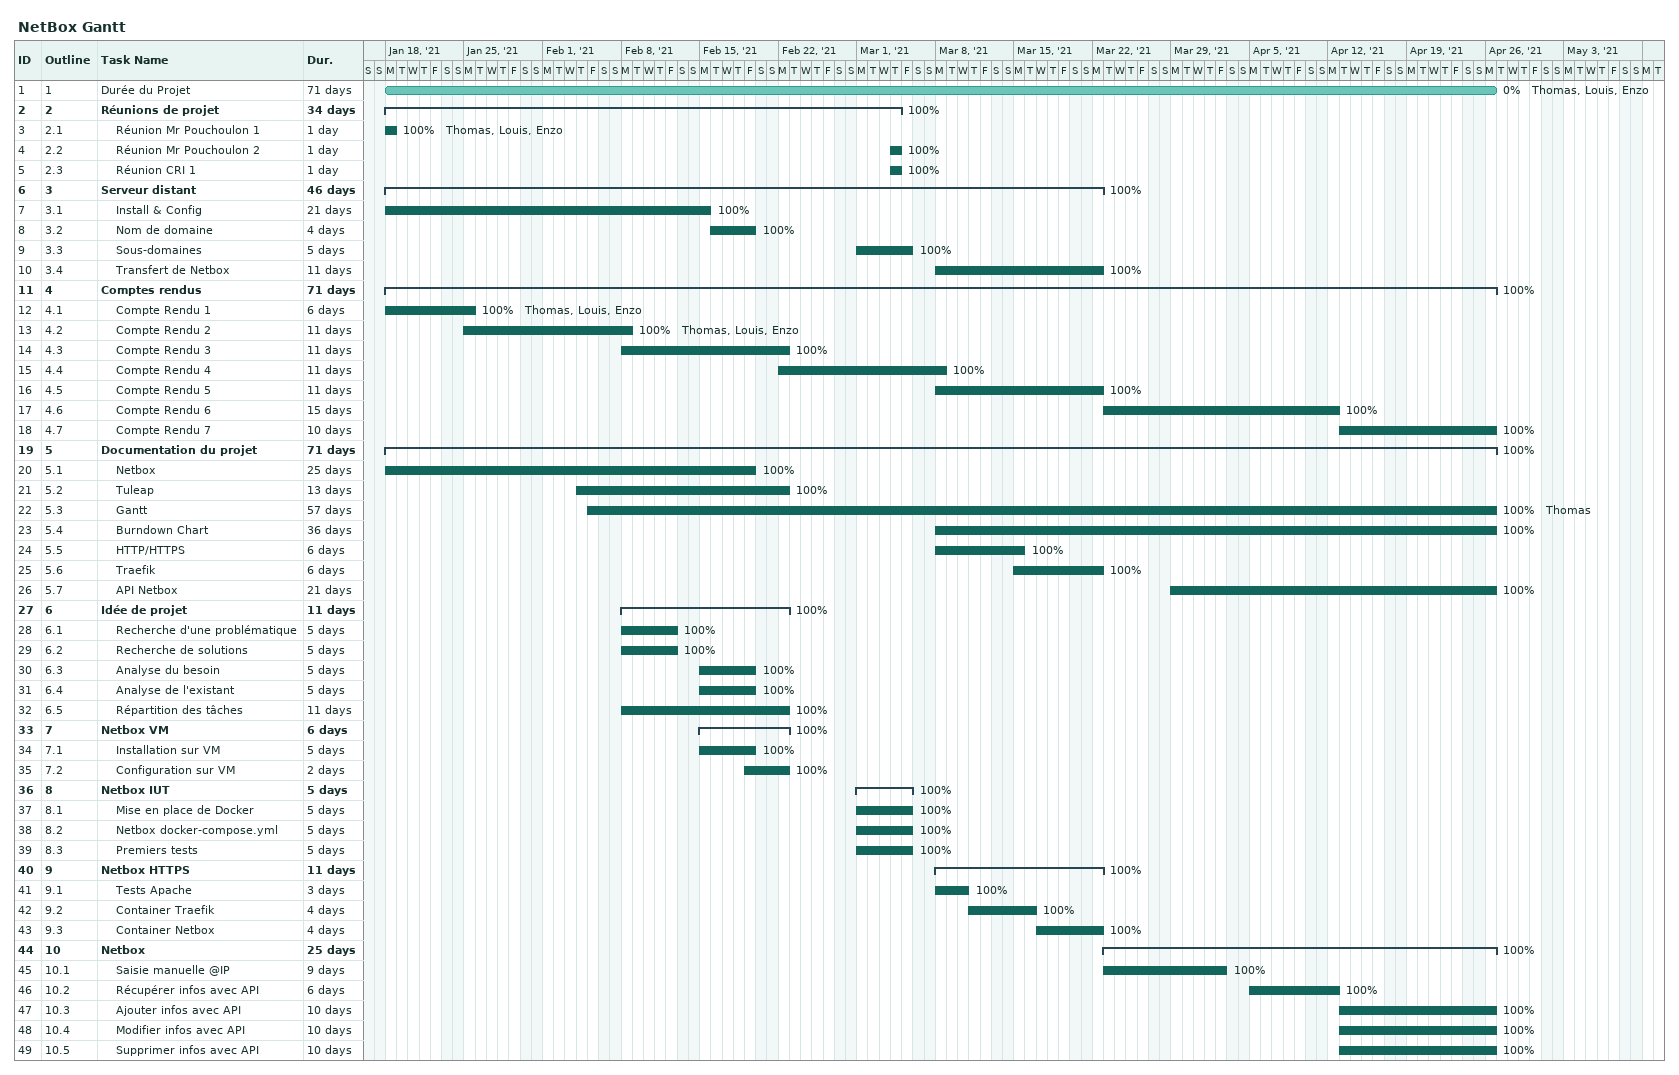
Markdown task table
NetBox Gantt

| ID | WBS | Task | Duration | Start | Finish | Resources | % complete |
|---|---|---|---|---|---|---|---|
| 1 | 1 | Durée du Projet | 71d | 2021-01-18 | 2021-04-26 | Thomas, Louis, Enzo | 0 |
| 2 | 2 | **Réunions de projet** | 34d | 2021-01-18 | 2021-03-04 |  | 100 |
| 3 | 2.1 | Réunion Mr Pouchoulon 1 | 1d | 2021-01-18 | 2021-01-18 | Thomas, Louis, Enzo | 100 |
| 4 | 2.2 | Réunion Mr Pouchoulon 2 | 1d | 2021-03-04 | 2021-03-04 |  | 100 |
| 5 | 2.3 | Réunion CRI 1 | 1d | 2021-03-04 | 2021-03-04 |  | 100 |
| 6 | 3 | **Serveur distant** | 46d | 2021-01-18 | 2021-03-22 |  | 100 |
| 7 | 3.1 | Install & Config | 21d | 2021-01-18 | 2021-02-15 |  | 100 |
| 8 | 3.2 | Nom de domaine | 4d | 2021-02-16 | 2021-02-19 |  | 100 |
| 9 | 3.3 | Sous-domaines | 5d | 2021-03-01 | 2021-03-05 |  | 100 |
| 10 | 3.4 | Transfert de Netbox | 11d | 2021-03-08 | 2021-03-22 |  | 100 |
| 11 | 4 | **Comptes rendus** | 71d | 2021-01-18 | 2021-04-26 |  | 100 |
| 12 | 4.1 | Compte Rendu 1 | 6d | 2021-01-18 | 2021-01-25 | Thomas, Louis, Enzo | 100 |
| 13 | 4.2 | Compte Rendu 2 | 11d | 2021-01-25 | 2021-02-08 | Thomas, Louis, Enzo | 100 |
| 14 | 4.3 | Compte Rendu 3 | 11d | 2021-02-08 | 2021-02-22 |  | 100 |
| 15 | 4.4 | Compte Rendu 4 | 11d | 2021-02-22 | 2021-03-08 |  | 100 |
| 16 | 4.5 | Compte Rendu 5 | 11d | 2021-03-08 | 2021-03-22 |  | 100 |
| 17 | 4.6 | Compte Rendu 6 | 15d | 2021-03-23 | 2021-04-12 |  | 100 |
| 18 | 4.7 | Compte Rendu 7 | 10d | 2021-04-13 | 2021-04-26 |  | 100 |
| 19 | 5 | **Documentation du projet** | 71d | 2021-01-18 | 2021-04-26 |  | 100 |
| 20 | 5.1 | Netbox | 25d | 2021-01-18 | 2021-02-19 |  | 100 |
| 21 | 5.2 | Tuleap | 13d | 2021-02-04 | 2021-02-22 |  | 100 |
| 22 | 5.3 | Gantt | 57d | 2021-02-05 | 2021-04-26 | Thomas | 100 |
| 23 | 5.4 | Burndown Chart | 36d | 2021-03-08 | 2021-04-26 |  | 100 |
| 24 | 5.5 | HTTP/HTTPS | 6d | 2021-03-08 | 2021-03-15 |  | 100 |
| 25 | 5.6 | Traefik | 6d | 2021-03-15 | 2021-03-22 |  | 100 |
| 26 | 5.7 | API Netbox | 21d | 2021-03-29 | 2021-04-26 |  | 100 |
| 27 | 6 | **Idée de projet** | 11d | 2021-02-08 | 2021-02-22 |  | 100 |
| 28 | 6.1 | Recherche d'une problématique | 5d | 2021-02-08 | 2021-02-12 |  | 100 |
| 29 | 6.2 | Recherche de solutions | 5d | 2021-02-08 | 2021-02-12 |  | 100 |
| 30 | 6.3 | Analyse du besoin | 5d | 2021-02-15 | 2021-02-19 |  | 100 |
| 31 | 6.4 | Analyse de l'existant | 5d | 2021-02-15 | 2021-02-19 |  | 100 |
| 32 | 6.5 | Répartition des tâches | 11d | 2021-02-08 | 2021-02-22 |  | 100 |
| 33 | 7 | **Netbox VM** | 6d | 2021-02-15 | 2021-02-22 |  | 100 |
| 34 | 7.1 | Installation sur VM | 5d | 2021-02-15 | 2021-02-19 |  | 100 |
| 35 | 7.2 | Configuration sur VM | 2d | 2021-02-19 | 2021-02-22 |  | 100 |
| 36 | 8 | **Netbox IUT** | 5d | 2021-03-01 | 2021-03-05 |  | 100 |
| 37 | 8.1 | Mise en place de Docker | 5d | 2021-03-01 | 2021-03-05 |  | 100 |
| 38 | 8.2 | Netbox docker-compose.yml | 5d | 2021-03-01 | 2021-03-05 |  | 100 |
| 39 | 8.3 | Premiers tests | 5d | 2021-03-01 | 2021-03-05 |  | 100 |
| 40 | 9 | **Netbox HTTPS** | 11d | 2021-03-08 | 2021-03-22 |  | 100 |
| 41 | 9.1 | Tests Apache | 3d | 2021-03-08 | 2021-03-10 |  | 100 |
| 42 | 9.2 | Container Traefik | 4d | 2021-03-11 | 2021-03-16 |  | 100 |
| 43 | 9.3 | Container Netbox | 4d | 2021-03-17 | 2021-03-22 |  | 100 |
| 44 | 10 | **Netbox** | 25d | 2021-03-23 | 2021-04-26 |  | 100 |
| 45 | 10.1 | Saisie manuelle @IP | 9d | 2021-03-23 | 2021-04-02 |  | 100 |
| 46 | 10.2 | Récupérer infos avec API | 6d | 2021-04-05 | 2021-04-12 |  | 100 |
| 47 | 10.3 | Ajouter infos avec API | 10d | 2021-04-13 | 2021-04-26 |  | 100 |
| 48 | 10.4 | Modifier infos avec API | 10d | 2021-04-13 | 2021-04-26 |  | 100 |
| 49 | 10.5 | Supprimer infos avec API | 10d | 2021-04-13 | 2021-04-26 |  | 100 |
